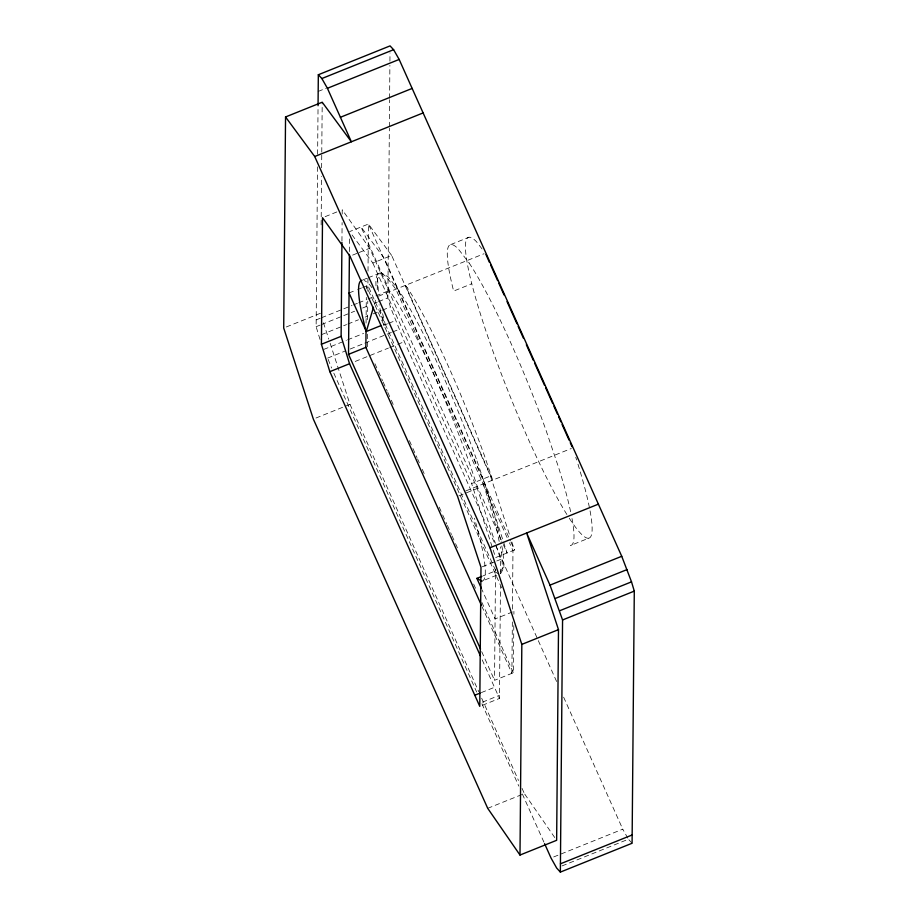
<?xml version="1.0" encoding="UTF-8"?>
<svg xmlns="http://www.w3.org/2000/svg" width="918" height="918" viewBox="0 0 918 918"><rect width="100%" height="100%" fill="white"/><g stroke="black" fill="none" stroke-linecap="round" stroke-linejoin="round"><path stroke-width="0.69" stroke-dasharray="4.59 3.44" d="M320.038 339.511L316.125 326.705L317.536 165.676M317.628 154.258L318.041 107.131M321.139 224.864L321.564 176.382M321.633 167.822L321.759 153.558M321.77 152.136L322.207 102.231M341.944 241.078L342.104 222.592M342.184 214.055L342.219 209.786L369.656 248.262L477.28 488.479L495.387 543.33M349.414 251.589L349.529 238.749M366.075 323.113L366.305 297.421M366.374 288.86L366.397 286.003L501.641 587.876M367.349 346.774L367.475 332.5M367.59 319.659L367.751 301.104M367.843 291.109L367.946 278.269M368.015 271.131L368.428 224.038L349.586 231.611M556.606 681.489L404.368 341.668L390.379 306.945L387.866 297.857L389.347 128.256M389.358 126.833L389.588 99.706M389.599 98.272L389.886 65.43M389.932 61.185L390.001 52.854M513.793 625.651L513.38 672.745L494.55 680.318L495.525 568.999M482.398 705.299L499.472 698.426L500.448 586.579M500.562 573.693L500.689 559.395L495.823 544.672M512.347 621.968L511.9 673.342L482.111 606.844M512.462 609.127L512.967 550.616L509.456 542.767M513.896 614.234L513.919 611.377M377.229 289.652L377.562 278.67L380.89 272.657L388.291 276.892L399.273 291.086A161.878 20.483 68.1 0 1 476.281 458.748M374.28 304.569L376.265 297.834M500.494 571.788L502.49 568.185L501.503 552.315L500.344 546.841M500.654 573.601L503.982 567.588L502.995 551.718L500.964 542.136M318.179 91.433L326.154 88.22M325.144 216.659L339.591 210.842M352.581 255.124L357.836 253.012M359.156 252.484L369.656 248.262M352.076 234.974L372.823 263.018L391.665 255.445L490.464 476.006L510.098 536.56M363.287 279.726L367.005 278.234M368.244 277.741L380.89 272.657M450.749 244.555L468.891 237.257M349.047 292.98L356.482 289.985M357.722 289.491L361.44 288M362.679 287.495L367.889 285.406L495.731 570.789L483.097 575.873M286.324 326.969L320.371 313.279M316.182 319.889L320.175 318.282M321.495 317.754L352.053 305.464M353.384 304.925L357.366 303.319M358.697 302.791L366.672 299.589M367.992 299.05L374.636 296.376M375.967 295.848L387.924 291.04M378.514 296.181L484.061 253.735M316.125 326.705L320.107 325.11M321.438 324.57L354.646 311.213M362.621 308.012L369.265 305.338M374.578 303.204L377.241 302.137M378.56 301.597L387.866 297.857M321.3 334.726L346.545 324.582M347.865 324.043L358.502 319.774M365.146 317.1L367.797 316.033M373.11 313.887L381.085 310.686M382.416 310.146L390.379 306.945M482.065 248.95L476.293 241.491A162.314 20.54 68.1 0 0 471.783 283.777L453.641 291.063A162.314 20.54 68.1 0 1 458.151 248.789L469.132 262.996M323.744 349.425L346.327 340.349M347.647 339.809L363.597 333.406M383.517 325.385L387.511 323.79M388.83 323.251L395.474 320.577M327.623 358.1L344.893 351.158M350.206 349.012L363.494 343.676M364.825 343.137L391.389 332.454M392.72 331.926L399.364 329.252M355.22 361.44L388.429 348.083M389.76 347.543L396.404 344.881M397.724 344.342L404.368 341.668M315.964 418.034L349.999 404.345L329.218 340.463M511.842 541.941L514.459 550.008L495.617 557.593L471.634 483.579L490.464 476.006M465.77 490.946L571.317 448.5M458.885 495.869L477.28 488.479M499.185 541.368L496.282 527.689L487.171 495.972L488.651 495.376L476.281 458.748M496.282 527.689L497.763 527.093L488.651 495.376M501.503 552.315L502.995 551.718M482.306 566.785L495.433 561.506M496.753 560.978L500.689 559.395M502.49 568.185L503.982 567.588M496.695 575.196L481.824 581.174A162.291 20.529 68.1 0 0 474.445 518.234M577.984 464.233A162.291 20.529 68.1 0 1 588.668 538.2L570.526 545.51A162.291 20.529 68.1 0 0 571.581 516.329M512.428 611.973L495.089 618.95L482.019 589.781M481.353 692.585L494.492 687.307M482.432 702.167L499.495 695.305M487.71 808.322L524.373 793.577L555.034 837.973M553.68 856.953L622.76 829.172L627.786 838.111M562 865.938L628.417 839.224L632.089 843.252M494.251 571.386L497.935 573.498M371.928 287.655L369.449 284.465A162.314 20.54 68.1 0 0 364.079 280.495M391.665 255.445L368.428 224.038L510.362 540.863M510.947 542.171L514.459 550.008M507.115 537.546L395.865 289.204L386.799 277.488A162.314 20.54 68.1 0 0 376.128 287.391M501.239 539.91L477.245 486.333L468.926 461.697A161.878 20.483 68.1 0 0 391.906 294.047L389.989 291.568L361.061 226.998L384.298 258.406L483.109 478.966L507.092 552.969L501.825 541.207M372.823 263.018L471.634 483.579M563.629 697.164L622.76 829.172M374.946 363.723L377.872 370.241M378.457 371.549L382.542 380.672M383.127 381.98L387.212 391.102M387.798 392.411L390.712 398.928M391.298 400.237L394.224 406.754M409.405 440.651L412.331 447.169M412.916 448.477L417.001 457.6M417.587 458.908L419.342 462.821M422.257 469.339L425.183 475.857M439.206 507.149L442.12 513.667M442.705 514.975L446.791 524.098M447.376 525.406L451.472 534.528M452.046 535.837L454.972 542.354M455.558 543.663L458.472 550.18M473.665 584.077L476.58 590.607M481.847 602.334L513.38 672.745M481.698 651.642L494.55 680.318M482.214 659.904L499.472 698.426M349.999 404.345L478.737 691.69M481.663 698.219L518.521 780.507M522.032 788.344L524.373 793.577M333.808 373.133L476.671 692.034M481.939 703.796L518.831 786.141M522.342 793.978L544.007 842.334M328.128 359.34L331.627 368.038M575.758 457.313L576.665 459.987M483.109 483.97L487.171 495.972M323.469 322.792L328.77 339.109M497.763 527.093L500.666 540.771M382.611 313.692L385.147 323.928L383.655 324.524L379.1 304.719M377.562 278.67L378.468 293.221M588.668 538.223A161.981 20.494 68.1 0 1 567.599 515.641M566.911 514.528A161.981 20.494 68.1 0 1 471.772 283.742M469.132 262.996A161.878 20.483 68.1 0 1 546.153 430.645L558.523 467.285A162.291 20.529 68.1 0 1 571.317 515.021M407.351 287.839L405.435 285.349L492.691 480.114L484.371 455.489A161.878 20.483 68.1 0 0 407.351 287.839"/><path stroke-width="1.38" d="M318.328 74.748L321.862 78.535L327.416 88.289L351.376 141.774L322.207 102.231L285.544 116.965L283.708 328.024L313.336 419.078L487.71 808.322L519.99 855.048L556.641 840.303L558.488 629.645L526.645 533.002L549.997 585.133L562.562 619.96L560.359 872.1L632.089 843.252L634.292 591.112L631.515 581.851L621.738 556.285L399.158 59.44L393.604 49.687L390.058 45.9L318.328 74.748L318.053 105.708M321.415 344.261L322.516 217.715L349.965 256.179L457.577 496.397L480.986 567.313L479.77 706.355L329.837 371.664L321.415 344.261L341.117 336.344L341.932 242.49M480.527 649.026L348.519 354.348L349.391 254.447M481.525 605.547L365.869 347.371L366.018 330.25M519.99 855.048L521.826 644.39L489.982 547.748L314.713 156.519L285.544 116.965M373.477 307.255L366.305 331.501L381.177 325.523M321.862 78.535L393.604 49.687M327.416 88.289L399.158 59.44M340.406 117.286L412.148 88.426M314.713 156.519L423.118 112.925M348.519 354.348L365.869 347.371M329.837 371.664L349.54 363.735L341.117 336.344M489.982 547.748L598.387 504.154M481.445 588.507L476.901 578.363L481.858 576.366M549.997 585.133L621.738 556.285M555.367 598.421L627.109 569.562M559.785 610.7L631.515 581.851M562.562 619.96L634.292 591.112M521.826 644.39L558.488 629.645M474.79 695.224L480.045 693.113M560.428 863.815L632.169 834.967M476.901 578.363L481.824 581.174M560.359 872.1L556.687 868.072L551.029 858.02L544.592 843.642M485.943 254.516L489.455 262.364M490.625 264.969L497.659 280.656M498.83 283.272L504.097 295.034M507.023 301.574L516.983 323.802M518.154 326.406L523.421 338.18M526.347 344.709L533.369 360.395M534.551 363.012L544.5 385.227M545.671 387.844L552.705 403.53M553.875 406.146L557.387 413.995M558.557 416.6L560.898 421.832M562.068 424.449L569.091 440.135M570.262 442.751L572.029 446.664M349.047 292.98L366.305 331.501L364.939 326.739A162.314 20.54 68.1 0 1 362.048 280.231M349.54 363.735L480.458 655.991"/></g></svg>
